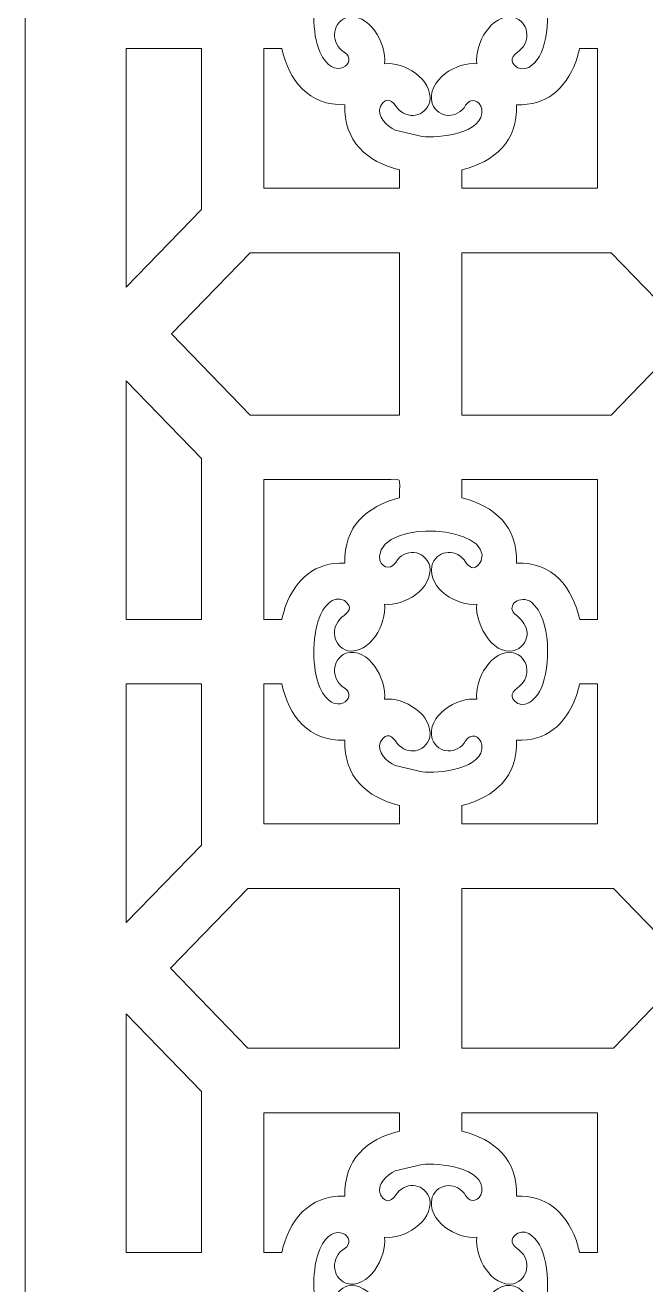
# Model space of a CAD drawing. Header units: centimetres. Extents: x -9.4 to 5.8, y -13.4 to 10.3.
# Drawn here: x -9.39 to -6.22, y -1.57 to 4.87 of the extents above; entities that cross this region are included whole.
import ezdxf

# ---------------------------------------------------------------- set-up
doc = ezdxf.new("R2010")
doc.units = ezdxf.units.CM
doc.header["$MEASUREMENT"] = 0
doc.layers.add('layer 1', color=7, linetype='Continuous')

msp = doc.modelspace()

# ---------------------------------------------------------------- linework, layer by layer
at = {"layer": 'layer 1', "color": 242, "lineweight": 9}
for points, knots in [([(-9.38588, -13.43584), (-9.38588, -13.43584), (-9.38588, 10.29681), (-9.38588, 10.29681), (-9.38588, 10.29681), (-9.38588, 10.29681), (-2.16292, 10.29681), (-2.16292, 10.29681), (-2.16292, 10.29681), (-2.16292, 10.29681), (-2.16292, -13.43584), (-2.16292, -13.43584), (-2.16292, -13.43584), (-2.16292, -13.43584), (-9.38588, -13.43584), (-9.38588, -13.43584)], [0, 0, 0, 0, 0.2, 0.2, 0.2, 0.2, 0.4, 0.4, 0.4, 0.4, 0.6, 0.6, 0.6, 0.6, 1, 1, 1, 1]), ([(-7.88617, 5.08376), (-7.92139, 4.98455), (-7.92324, 4.82764), (-7.8818, 4.7302), (-7.8818, 4.7302), (-7.81329, 4.56915), (-7.6782, 4.67856), (-7.75694, 4.72807), (-7.75694, 4.72807), (-7.82437, 4.77052), (-7.82499, 4.87228), (-7.74868, 4.90453), (-7.74868, 4.90453), (-7.63232, 4.93867), (-7.53901, 4.77021), (-7.55129, 4.66949), (-7.55129, 4.66949), (-7.45525, 4.68204), (-7.30193, 4.59132), (-7.32104, 4.47538), (-7.32104, 4.47538), (-7.34279, 4.39637), (-7.43617, 4.382), (-7.48645, 4.44368), (-7.48645, 4.44368), (-7.51071, 4.48052), (-7.54121, 4.50663), (-7.57165, 4.45287), (-7.57165, 4.45287), (-7.59578, 4.3988), (-7.53785, 4.35111), (-7.49761, 4.3306), (-7.49761, 4.3306), (-7.49761, 4.3306), (-7.35982, 4.29804), (-7.35982, 4.29804), (-7.35982, 4.29804), (-7.27887, 4.28931), (-7.04036, 4.31195), (-7.05519, 4.43704), (-7.05519, 4.43704), (-7.06569, 4.48384), (-7.11265, 4.49941), (-7.13752, 4.45712), (-7.13752, 4.45712), (-7.17865, 4.38718), (-7.27736, 4.38733), (-7.30838, 4.46565), (-7.30838, 4.46565), (-7.34144, 4.58561), (-7.17815, 4.68254), (-7.08079, 4.66949), (-7.08079, 4.66949), (-7.09299, 4.77094), (-7.00502, 4.927), (-6.89283, 4.90731), (-6.89283, 4.90731), (-6.81632, 4.88487), (-6.80238, 4.78836), (-6.86213, 4.73645), (-6.86213, 4.73645), (-6.89781, 4.71143), (-6.92303, 4.67995), (-6.87101, 4.64848), (-6.87101, 4.64848), (-6.81918, 4.62384), (-6.7711, 4.68393), (-6.75264, 4.72495), (-6.75264, 4.72495), (-6.70309, 4.83486), (-6.69973, 5.07901), (-6.80153, 5.16498), (-6.80153, 5.16498), (-6.859, 5.20537), (-6.93203, 5.15042), (-6.8875, 5.1055), (-6.8875, 5.1055), (-6.82536, 5.06179), (-6.79307, 4.98215), (-6.86603, 4.92893), (-6.86603, 4.92893), (-6.98447, 4.86181), (-7.09303, 5.05229), (-7.08079, 5.1554), (-7.08079, 5.1554), (-7.17908, 5.14297), (-7.33008, 5.23353), (-7.31104, 5.3495), (-7.31104, 5.3495), (-7.2893, 5.42856), (-7.19584, 5.44292), (-7.14563, 5.38125), (-7.14563, 5.38125), (-7.12258, 5.34622), (-7.09686, 5.31907), (-7.06314, 5.36723), (-7.06314, 5.36723), (-7.06314, 5.36723), (-7.05816, 5.37712), (-7.05816, 5.37712), (-7.05816, 5.37712), (-6.99923, 5.55419), (-7.56033, 5.59358), (-7.57767, 5.39955), (-7.57767, 5.39955), (-7.5769, 5.34506), (-7.52469, 5.32205), (-7.49456, 5.36777), (-7.49456, 5.36777), (-7.45447, 5.44501), (-7.3441, 5.43335), (-7.32104, 5.34954), (-7.32104, 5.34954), (-7.30189, 5.23326), (-7.45463, 5.14308), (-7.55129, 5.1554), (-7.55129, 5.1554), (-7.53882, 5.05406), (-7.62726, 4.89796), (-7.73926, 4.91762), (-7.73926, 4.91762), (-7.81576, 4.9401), (-7.8297, 5.03657), (-7.77, 5.08847), (-7.77, 5.08847), (-7.73605, 5.11226), (-7.70975, 5.13883), (-7.7564, 5.17363), (-7.7564, 5.17363), (-7.81669, 5.20611), (-7.86635, 5.13524), (-7.88617, 5.08376)], [0, 0, 0, 0, 0.0294118, 0.0294118, 0.0294118, 0.0294118, 0.0588235, 0.0588235, 0.0588235, 0.0588235, 0.0882353, 0.0882353, 0.0882353, 0.0882353, 0.1176471, 0.1176471, 0.1176471, 0.1176471, 0.1470588, 0.1470588, 0.1470588, 0.1470588, 0.1764706, 0.1764706, 0.1764706, 0.1764706, 0.2058824, 0.2058824, 0.2058824, 0.2058824, 0.2352941, 0.2352941, 0.2352941, 0.2352941, 0.2647059, 0.2647059, 0.2647059, 0.2647059, 0.2941176, 0.2941176, 0.2941176, 0.2941176, 0.3235294, 0.3235294, 0.3235294, 0.3235294, 0.3529412, 0.3529412, 0.3529412, 0.3529412, 0.3823529, 0.3823529, 0.3823529, 0.3823529, 0.4117647, 0.4117647, 0.4117647, 0.4117647, 0.4411765, 0.4411765, 0.4411765, 0.4411765, 0.4705882, 0.4705882, 0.4705882, 0.4705882, 0.5, 0.5, 0.5, 0.5, 0.5294118, 0.5294118, 0.5294118, 0.5294118, 0.5588235, 0.5588235, 0.5588235, 0.5588235, 0.5882353, 0.5882353, 0.5882353, 0.5882353, 0.6176471, 0.6176471, 0.6176471, 0.6176471, 0.6470588, 0.6470588, 0.6470588, 0.6470588, 0.6764706, 0.6764706, 0.6764706, 0.6764706, 0.7058824, 0.7058824, 0.7058824, 0.7058824, 0.7352941, 0.7352941, 0.7352941, 0.7352941, 0.7647059, 0.7647059, 0.7647059, 0.7647059, 0.7941176, 0.7941176, 0.7941176, 0.7941176, 0.8235294, 0.8235294, 0.8235294, 0.8235294, 0.8529412, 0.8529412, 0.8529412, 0.8529412, 0.8823529, 0.8823529, 0.8823529, 0.8823529, 0.9117647, 0.9117647, 0.9117647, 0.9117647, 0.9411765, 0.9411765, 0.9411765, 0.9411765, 1, 1, 1, 1]), ([(-8.86996, 4.74765), (-8.86996, 4.74765), (-8.4862, 4.74765), (-8.4862, 4.74765), (-8.4862, 4.74765), (-8.4862, 4.74765), (-8.4862, 3.92525), (-8.4862, 3.92525), (-8.4862, 3.92525), (-8.4862, 3.92525), (-8.86996, 3.52889), (-8.86996, 3.52889), (-8.86996, 3.52889), (-8.86996, 3.52889), (-8.86996, 4.74765), (-8.86996, 4.74765)], [0, 0, 0, 0, 0.2, 0.2, 0.2, 0.2, 0.4, 0.4, 0.4, 0.4, 0.6, 0.6, 0.6, 0.6, 1, 1, 1, 1]), ([(-8.16705, 4.74765), (-8.16705, 4.74765), (-8.07656, 4.74765), (-8.07656, 4.74765), (-8.07656, 4.74765), (-8.03956, 4.58549), (-7.94043, 4.45337), (-7.75389, 4.46028), (-7.75389, 4.46028), (-7.7603, 4.27429), (-7.64333, 4.16851), (-7.47556, 4.12738), (-7.47556, 4.12738), (-7.47556, 4.12738), (-7.47556, 4.03354), (-7.47556, 4.03354), (-7.47556, 4.03354), (-7.47556, 4.03354), (-8.16705, 4.03354), (-8.16705, 4.03354), (-8.16705, 4.03354), (-8.16705, 4.03354), (-8.16705, 4.74765), (-8.16705, 4.74765)], [0, 0, 0, 0, 0.1428571, 0.1428571, 0.1428571, 0.1428571, 0.2857143, 0.2857143, 0.2857143, 0.2857143, 0.4285714, 0.4285714, 0.4285714, 0.4285714, 0.5714286, 0.5714286, 0.5714286, 0.5714286, 0.7142857, 0.7142857, 0.7142857, 0.7142857, 1, 1, 1, 1]), ([(-6.5563, 4.74765), (-6.5563, 4.74765), (-6.46492, 4.74765), (-6.46492, 4.74765), (-6.46492, 4.74765), (-6.46492, 4.74765), (-6.46492, 4.03354), (-6.46492, 4.03354), (-6.46492, 4.03354), (-6.46492, 4.03354), (-7.15641, 4.03354), (-7.15641, 4.03354), (-7.15641, 4.03354), (-7.15641, 4.03354), (-7.15641, 4.12723), (-7.15641, 4.12723), (-7.15641, 4.12723), (-6.98884, 4.16948), (-6.8717, 4.27379), (-6.87819, 4.46028), (-6.87819, 4.46028), (-6.72646, 4.45468), (-6.62979, 4.53702), (-6.57514, 4.67999), (-6.57514, 4.67999), (-6.56784, 4.70131), (-6.56155, 4.72402), (-6.5563, 4.74765)], [0, 0, 0, 0, 0.125, 0.125, 0.125, 0.125, 0.25, 0.25, 0.25, 0.25, 0.375, 0.375, 0.375, 0.375, 0.5, 0.5, 0.5, 0.5, 0.625, 0.625, 0.625, 0.625, 0.75, 0.75, 0.75, 0.75, 1, 1, 1, 1]), ([(-7.47556, 2.87533), (-7.47556, 2.87533), (-7.47556, 3.70396), (-7.47556, 3.70396), (-7.47556, 3.70396), (-7.47556, 3.70396), (-8.2371, 3.70396), (-8.2371, 3.70396), (-8.2371, 3.70396), (-8.2371, 3.70396), (-8.63828, 3.28964), (-8.63828, 3.28964), (-8.63828, 3.28964), (-8.63828, 3.28964), (-8.2371, 2.87533), (-8.2371, 2.87533), (-8.2371, 2.87533), (-8.2371, 2.87533), (-7.47556, 2.87533), (-7.47556, 2.87533)], [0, 0, 0, 0, 0.1666667, 0.1666667, 0.1666667, 0.1666667, 0.3333333, 0.3333333, 0.3333333, 0.3333333, 0.5, 0.5, 0.5, 0.5, 0.6666667, 0.6666667, 0.6666667, 0.6666667, 1, 1, 1, 1]), ([(-7.15641, 3.70396), (-7.15641, 3.70396), (-7.15641, 2.87533), (-7.15641, 2.87533), (-7.15641, 2.87533), (-7.15641, 2.87533), (-6.39487, 2.87533), (-6.39487, 2.87533), (-6.39487, 2.87533), (-6.39487, 2.87533), (-5.99369, 3.28964), (-5.99369, 3.28964), (-5.99369, 3.28964), (-5.99369, 3.28964), (-6.39487, 3.70396), (-6.39487, 3.70396), (-6.39487, 3.70396), (-6.39487, 3.70396), (-7.15641, 3.70396), (-7.15641, 3.70396)], [0, 0, 0, 0, 0.1666667, 0.1666667, 0.1666667, 0.1666667, 0.3333333, 0.3333333, 0.3333333, 0.3333333, 0.5, 0.5, 0.5, 0.5, 0.6666667, 0.6666667, 0.6666667, 0.6666667, 1, 1, 1, 1]), ([(-8.4862, 1.83163), (-8.4862, 1.83163), (-8.86996, 1.83163), (-8.86996, 1.83163), (-8.86996, 1.83163), (-8.86996, 1.83163), (-8.86996, 3.05039), (-8.86996, 3.05039), (-8.86996, 3.05039), (-8.86996, 3.05039), (-8.4862, 2.65408), (-8.4862, 2.65408), (-8.4862, 2.65408), (-8.4862, 2.65408), (-8.4862, 1.83163), (-8.4862, 1.83163)], [0, 0, 0, 0, 0.2, 0.2, 0.2, 0.2, 0.4, 0.4, 0.4, 0.4, 0.6, 0.6, 0.6, 0.6, 1, 1, 1, 1]), ([(-8.07575, 1.83163), (-8.07575, 1.83163), (-8.16705, 1.83163), (-8.16705, 1.83163), (-8.16705, 1.83163), (-8.16705, 1.83163), (-8.16705, 2.54575), (-8.16705, 2.54575), (-8.16705, 2.54575), (-7.96016, 2.54575), (-7.75328, 2.54575), (-7.54639, 2.54575), (-7.54639, 2.54575), (-7.45718, 2.54575), (-7.47556, 2.56919), (-7.47556, 2.4521), (-7.47556, 2.4521), (-7.64302, 2.40988), (-7.76034, 2.30534), (-7.75389, 2.119), (-7.75389, 2.119), (-7.90586, 2.12468), (-8.00257, 2.04195), (-8.05714, 1.89875), (-8.05714, 1.89875), (-8.06436, 1.87763), (-8.07057, 1.85511), (-8.07575, 1.83163)], [0, 0, 0, 0, 0.125, 0.125, 0.125, 0.125, 0.25, 0.25, 0.25, 0.25, 0.375, 0.375, 0.375, 0.375, 0.5, 0.5, 0.5, 0.5, 0.625, 0.625, 0.625, 0.625, 0.75, 0.75, 0.75, 0.75, 1, 1, 1, 1]), ([(-6.46492, 1.83163), (-6.46492, 1.83163), (-6.55537, 1.83163), (-6.55537, 1.83163), (-6.55537, 1.83163), (-6.59241, 1.99391), (-6.69177, 2.12591), (-6.87819, 2.119), (-6.87819, 2.119), (-6.8717, 2.30492), (-6.98876, 2.41073), (-7.15641, 2.45186), (-7.15641, 2.45186), (-7.15641, 2.45186), (-7.15641, 2.54575), (-7.15641, 2.54575), (-7.15641, 2.54575), (-7.15641, 2.54575), (-6.46492, 2.54575), (-6.46492, 2.54575), (-6.46492, 2.54575), (-6.46492, 2.54575), (-6.46492, 1.83163), (-6.46492, 1.83163)], [0, 0, 0, 0, 0.1428571, 0.1428571, 0.1428571, 0.1428571, 0.2857143, 0.2857143, 0.2857143, 0.2857143, 0.4285714, 0.4285714, 0.4285714, 0.4285714, 0.5714286, 0.5714286, 0.5714286, 0.5714286, 0.7142857, 0.7142857, 0.7142857, 0.7142857, 1, 1, 1, 1]), ([(-7.88617, 1.83816), (-7.92139, 1.73894), (-7.92324, 1.58199), (-7.8818, 1.48456), (-7.8818, 1.48456), (-7.81329, 1.32355), (-7.6782, 1.43296), (-7.75694, 1.48247), (-7.75694, 1.48247), (-7.82437, 1.52487), (-7.82499, 1.62664), (-7.74868, 1.65892), (-7.74868, 1.65892), (-7.63232, 1.69306), (-7.53901, 1.5246), (-7.55129, 1.42388), (-7.55129, 1.42388), (-7.45525, 1.43644), (-7.30193, 1.34572), (-7.32104, 1.22978), (-7.32104, 1.22978), (-7.34279, 1.15073), (-7.43617, 1.1364), (-7.48645, 1.19804), (-7.48645, 1.19804), (-7.51071, 1.23488), (-7.54121, 1.26099), (-7.57165, 1.20727), (-7.57165, 1.20727), (-7.59578, 1.15316), (-7.53785, 1.10546), (-7.49761, 1.085), (-7.49761, 1.085), (-7.49761, 1.085), (-7.35982, 1.05244), (-7.35982, 1.05244), (-7.35982, 1.05244), (-7.27887, 1.04367), (-7.04036, 1.06634), (-7.05519, 1.19143), (-7.05519, 1.19143), (-7.06569, 1.23824), (-7.11265, 1.2538), (-7.13752, 1.21151), (-7.13752, 1.21151), (-7.17865, 1.14153), (-7.27736, 1.14173), (-7.30838, 1.22005), (-7.30838, 1.22005), (-7.34144, 1.34), (-7.17815, 1.43694), (-7.08079, 1.42388), (-7.08079, 1.42388), (-7.09299, 1.5253), (-7.00502, 1.6814), (-6.89283, 1.66167), (-6.89283, 1.66167), (-6.81632, 1.63923), (-6.80238, 1.54276), (-6.86213, 1.49081), (-6.86213, 1.49081), (-6.89781, 1.46579), (-6.92303, 1.43435), (-6.87101, 1.40284), (-6.87101, 1.40284), (-6.81918, 1.37824), (-6.7711, 1.43833), (-6.75264, 1.47934), (-6.75264, 1.47934), (-6.70309, 1.58925), (-6.69973, 1.83337), (-6.80153, 1.91934), (-6.80153, 1.91934), (-6.859, 1.95977), (-6.93203, 1.90482), (-6.8875, 1.8599), (-6.8875, 1.8599), (-6.82536, 1.81618), (-6.79307, 1.73655), (-6.86603, 1.68333), (-6.86603, 1.68333), (-6.98447, 1.61621), (-7.09303, 1.80664), (-7.08079, 1.9098), (-7.08079, 1.9098), (-7.17908, 1.89736), (-7.33008, 1.98789), (-7.31104, 2.1039), (-7.31104, 2.1039), (-7.2893, 2.18292), (-7.19584, 2.19732), (-7.14563, 2.13561), (-7.14563, 2.13561), (-7.12258, 2.10058), (-7.09686, 2.07343), (-7.06314, 2.12159), (-7.06314, 2.12159), (-7.06314, 2.12159), (-7.05816, 2.13147), (-7.05816, 2.13147), (-7.05816, 2.13147), (-6.99923, 2.30859), (-7.56033, 2.34798), (-7.57767, 2.15395), (-7.57767, 2.15395), (-7.5769, 2.09946), (-7.52469, 2.07644), (-7.49456, 2.12217), (-7.49456, 2.12217), (-7.45447, 2.19937), (-7.3441, 2.18771), (-7.32104, 2.1039), (-7.32104, 2.1039), (-7.30189, 1.98765), (-7.45463, 1.89748), (-7.55129, 1.9098), (-7.55129, 1.9098), (-7.53882, 1.80842), (-7.62726, 1.65236), (-7.73926, 1.67198), (-7.73926, 1.67198), (-7.81576, 1.69449), (-7.8297, 1.79096), (-7.77, 1.84283), (-7.77, 1.84283), (-7.73605, 1.86662), (-7.70975, 1.89319), (-7.7564, 1.92799), (-7.7564, 1.92799), (-7.81669, 1.96047), (-7.86635, 1.88964), (-7.88617, 1.83816)], [0, 0, 0, 0, 0.0294118, 0.0294118, 0.0294118, 0.0294118, 0.0588235, 0.0588235, 0.0588235, 0.0588235, 0.0882353, 0.0882353, 0.0882353, 0.0882353, 0.1176471, 0.1176471, 0.1176471, 0.1176471, 0.1470588, 0.1470588, 0.1470588, 0.1470588, 0.1764706, 0.1764706, 0.1764706, 0.1764706, 0.2058824, 0.2058824, 0.2058824, 0.2058824, 0.2352941, 0.2352941, 0.2352941, 0.2352941, 0.2647059, 0.2647059, 0.2647059, 0.2647059, 0.2941176, 0.2941176, 0.2941176, 0.2941176, 0.3235294, 0.3235294, 0.3235294, 0.3235294, 0.3529412, 0.3529412, 0.3529412, 0.3529412, 0.3823529, 0.3823529, 0.3823529, 0.3823529, 0.4117647, 0.4117647, 0.4117647, 0.4117647, 0.4411765, 0.4411765, 0.4411765, 0.4411765, 0.4705882, 0.4705882, 0.4705882, 0.4705882, 0.5, 0.5, 0.5, 0.5, 0.5294118, 0.5294118, 0.5294118, 0.5294118, 0.5588235, 0.5588235, 0.5588235, 0.5588235, 0.5882353, 0.5882353, 0.5882353, 0.5882353, 0.6176471, 0.6176471, 0.6176471, 0.6176471, 0.6470588, 0.6470588, 0.6470588, 0.6470588, 0.6764706, 0.6764706, 0.6764706, 0.6764706, 0.7058824, 0.7058824, 0.7058824, 0.7058824, 0.7352941, 0.7352941, 0.7352941, 0.7352941, 0.7647059, 0.7647059, 0.7647059, 0.7647059, 0.7941176, 0.7941176, 0.7941176, 0.7941176, 0.8235294, 0.8235294, 0.8235294, 0.8235294, 0.8529412, 0.8529412, 0.8529412, 0.8529412, 0.8823529, 0.8823529, 0.8823529, 0.8823529, 0.9117647, 0.9117647, 0.9117647, 0.9117647, 0.9411765, 0.9411765, 0.9411765, 0.9411765, 1, 1, 1, 1]), ([(-8.86996, 1.50201), (-8.86996, 1.50201), (-8.4862, 1.50201), (-8.4862, 1.50201), (-8.4862, 1.50201), (-8.4862, 1.50201), (-8.4862, 0.6796), (-8.4862, 0.6796), (-8.4862, 0.6796), (-8.4862, 0.6796), (-8.86996, 0.28329), (-8.86996, 0.28329), (-8.86996, 0.28329), (-8.86996, 0.28329), (-8.86996, 1.50201), (-8.86996, 1.50201)], [0, 0, 0, 0, 0.2, 0.2, 0.2, 0.2, 0.4, 0.4, 0.4, 0.4, 0.6, 0.6, 0.6, 0.6, 1, 1, 1, 1]), ([(-8.16705, 1.50201), (-8.16705, 1.50201), (-8.07656, 1.50201), (-8.07656, 1.50201), (-8.07656, 1.50201), (-8.03956, 1.33989), (-7.94043, 1.20777), (-7.75389, 1.21464), (-7.75389, 1.21464), (-7.7603, 1.02869), (-7.64329, 0.92287), (-7.47556, 0.88178), (-7.47556, 0.88178), (-7.47556, 0.88178), (-7.47556, 0.78793), (-7.47556, 0.78793), (-7.47556, 0.78793), (-7.47556, 0.78793), (-8.16705, 0.78793), (-8.16705, 0.78793), (-8.16705, 0.78793), (-8.16705, 0.78793), (-8.16705, 1.50201), (-8.16705, 1.50201)], [0, 0, 0, 0, 0.1428571, 0.1428571, 0.1428571, 0.1428571, 0.2857143, 0.2857143, 0.2857143, 0.2857143, 0.4285714, 0.4285714, 0.4285714, 0.4285714, 0.5714286, 0.5714286, 0.5714286, 0.5714286, 0.7142857, 0.7142857, 0.7142857, 0.7142857, 1, 1, 1, 1]), ([(-6.5563, 1.50201), (-6.5563, 1.50201), (-6.46492, 1.50201), (-6.46492, 1.50201), (-6.46492, 1.50201), (-6.46492, 1.50201), (-6.46492, 0.78793), (-6.46492, 0.78793), (-6.46492, 0.78793), (-6.46492, 0.78793), (-7.15641, 0.78793), (-7.15641, 0.78793), (-7.15641, 0.78793), (-7.15641, 0.78793), (-7.15641, 0.88159), (-7.15641, 0.88159), (-7.15641, 0.88159), (-6.98884, 0.92384), (-6.8717, 1.02819), (-6.87819, 1.21464), (-6.87819, 1.21464), (-6.72646, 1.20904), (-6.62979, 1.29138), (-6.57514, 1.43435), (-6.57514, 1.43435), (-6.56784, 1.45567), (-6.56155, 1.47838), (-6.5563, 1.50201)], [0, 0, 0, 0, 0.125, 0.125, 0.125, 0.125, 0.25, 0.25, 0.25, 0.25, 0.375, 0.375, 0.375, 0.375, 0.5, 0.5, 0.5, 0.5, 0.625, 0.625, 0.625, 0.625, 0.75, 0.75, 0.75, 0.75, 1, 1, 1, 1]), ([(-8.64427, 0.05022), (-8.64427, 0.05022), (-8.64427, 0.05022), (-8.64427, 0.05022), (-8.64427, 0.05022), (-8.64427, 0.05022), (-8.64427, 0.05022), (-8.64427, 0.05022), (-8.64427, 0.05022), (-8.64427, 0.05022), (-8.64427, 0.05022), (-8.64427, 0.05022), (-8.64427, 0.05022), (-8.64427, 0.05022), (-8.64427, 0.05022), (-8.64427, 0.05022), (-8.64427, 0.05022), (-8.64427, 0.05022), (-8.24911, 0.45831), (-8.24911, 0.45831), (-8.24911, 0.45831), (-8.24911, 0.45831), (-7.47556, 0.45831), (-7.47556, 0.45831), (-7.47556, 0.45831), (-7.47556, 0.45831), (-7.47556, 0.05022), (-7.47556, 0.05022), (-7.47556, 0.05022), (-7.47556, 0.05022), (-7.47556, 0.05022), (-7.47556, 0.05022), (-7.47556, 0.05022), (-7.47556, 0.05022), (-7.47556, -0.35792), (-7.47556, -0.35792), (-7.47556, -0.35792), (-7.47556, -0.35792), (-8.24911, -0.35792), (-8.24911, -0.35792), (-8.24911, -0.35792), (-8.24911, -0.35792), (-8.64427, 0.05022), (-8.64427, 0.05022)], [0, 0, 0, 0, 0.0833333, 0.0833333, 0.0833333, 0.0833333, 0.1666667, 0.1666667, 0.1666667, 0.1666667, 0.25, 0.25, 0.25, 0.25, 0.3333333, 0.3333333, 0.3333333, 0.3333333, 0.4166667, 0.4166667, 0.4166667, 0.4166667, 0.5, 0.5, 0.5, 0.5, 0.5833333, 0.5833333, 0.5833333, 0.5833333, 0.6666667, 0.6666667, 0.6666667, 0.6666667, 0.75, 0.75, 0.75, 0.75, 0.8333333, 0.8333333, 0.8333333, 0.8333333, 1, 1, 1, 1]), ([(-5.9877, 0.05022), (-5.9877, 0.05022), (-5.9877, 0.05022), (-5.9877, 0.05022), (-5.9877, 0.05022), (-5.9877, 0.05022), (-6.38286, -0.35792), (-6.38286, -0.35792), (-6.38286, -0.35792), (-6.38286, -0.35792), (-7.15641, -0.35792), (-7.15641, -0.35792), (-7.15641, -0.35792), (-7.15641, -0.35792), (-7.15641, 0.05022), (-7.15641, 0.05022), (-7.15641, 0.05022), (-7.15641, 0.05022), (-7.15641, 0.05022), (-7.15641, 0.05022), (-7.15641, 0.05022), (-7.15641, 0.05022), (-7.15641, 0.45831), (-7.15641, 0.45831), (-7.15641, 0.45831), (-7.15641, 0.45831), (-6.38286, 0.45831), (-6.38286, 0.45831), (-6.38286, 0.45831), (-6.38286, 0.45831), (-5.9877, 0.05022), (-5.9877, 0.05022), (-5.9877, 0.05022), (-5.9877, 0.05022), (-5.9877, 0.05022), (-5.9877, 0.05022), (-5.9877, 0.05022), (-5.9877, 0.05022), (-5.9877, 0.05022), (-5.9877, 0.05022), (-5.9877, 0.05022), (-5.9877, 0.05022), (-5.9877, 0.05022), (-5.9877, 0.05022)], [0, 0, 0, 0, 0.0833333, 0.0833333, 0.0833333, 0.0833333, 0.1666667, 0.1666667, 0.1666667, 0.1666667, 0.25, 0.25, 0.25, 0.25, 0.3333333, 0.3333333, 0.3333333, 0.3333333, 0.4166667, 0.4166667, 0.4166667, 0.4166667, 0.5, 0.5, 0.5, 0.5, 0.5833333, 0.5833333, 0.5833333, 0.5833333, 0.6666667, 0.6666667, 0.6666667, 0.6666667, 0.75, 0.75, 0.75, 0.75, 0.8333333, 0.8333333, 0.8333333, 0.8333333, 1, 1, 1, 1]), ([(-8.86996, -1.40161), (-8.86996, -1.40161), (-8.4862, -1.40161), (-8.4862, -1.40161), (-8.4862, -1.40161), (-8.4862, -1.40161), (-8.4862, -0.57917), (-8.4862, -0.57917), (-8.4862, -0.57917), (-8.4862, -0.57917), (-8.86996, -0.18285), (-8.86996, -0.18285), (-8.86996, -0.18285), (-8.86996, -0.18285), (-8.86996, -1.40161), (-8.86996, -1.40161)], [0, 0, 0, 0, 0.2, 0.2, 0.2, 0.2, 0.4, 0.4, 0.4, 0.4, 0.6, 0.6, 0.6, 0.6, 1, 1, 1, 1]), ([(-8.16705, -1.40161), (-8.16705, -1.40161), (-8.07656, -1.40161), (-8.07656, -1.40161), (-8.07656, -1.40161), (-8.03956, -1.23945), (-7.94043, -1.10733), (-7.75389, -1.11421), (-7.75389, -1.11421), (-7.7603, -0.92825), (-7.64329, -0.82247), (-7.47556, -0.78134), (-7.47556, -0.78134), (-7.47556, -0.78134), (-7.47556, -0.6875), (-7.47556, -0.6875), (-7.47556, -0.6875), (-7.47556, -0.6875), (-8.16705, -0.6875), (-8.16705, -0.6875), (-8.16705, -0.6875), (-8.16705, -0.6875), (-8.16705, -1.40161), (-8.16705, -1.40161)], [0, 0, 0, 0, 0.1428571, 0.1428571, 0.1428571, 0.1428571, 0.2857143, 0.2857143, 0.2857143, 0.2857143, 0.4285714, 0.4285714, 0.4285714, 0.4285714, 0.5714286, 0.5714286, 0.5714286, 0.5714286, 0.7142857, 0.7142857, 0.7142857, 0.7142857, 1, 1, 1, 1]), ([(-6.5563, -1.40161), (-6.5563, -1.40161), (-6.46492, -1.40161), (-6.46492, -1.40161), (-6.46492, -1.40161), (-6.46492, -1.40161), (-6.46492, -0.6875), (-6.46492, -0.6875), (-6.46492, -0.6875), (-6.46492, -0.6875), (-7.15641, -0.6875), (-7.15641, -0.6875), (-7.15641, -0.6875), (-7.15641, -0.6875), (-7.15641, -0.78119), (-7.15641, -0.78119), (-7.15641, -0.78119), (-6.98884, -0.82344), (-6.8717, -0.92775), (-6.87819, -1.11421), (-6.87819, -1.11421), (-6.72646, -1.10864), (-6.62979, -1.19098), (-6.57514, -1.33391), (-6.57514, -1.33391), (-6.56784, -1.35527), (-6.56155, -1.37794), (-6.5563, -1.40161)], [0, 0, 0, 0, 0.125, 0.125, 0.125, 0.125, 0.25, 0.25, 0.25, 0.25, 0.375, 0.375, 0.375, 0.375, 0.5, 0.5, 0.5, 0.5, 0.625, 0.625, 0.625, 0.625, 0.75, 0.75, 0.75, 0.75, 1, 1, 1, 1]), ([(-7.88617, -1.73772), (-7.92139, -1.63851), (-7.92324, -1.4816), (-7.8818, -1.38412), (-7.8818, -1.38412), (-7.81329, -1.22311), (-7.6782, -1.33252), (-7.75694, -1.38203), (-7.75694, -1.38203), (-7.82437, -1.42444), (-7.82499, -1.5262), (-7.74868, -1.55849), (-7.74868, -1.55849), (-7.63232, -1.59263), (-7.53901, -1.42417), (-7.55129, -1.32345), (-7.55129, -1.32345), (-7.45525, -1.336), (-7.30193, -1.24528), (-7.32104, -1.12934), (-7.32104, -1.12934), (-7.34279, -1.05033), (-7.43617, -1.03596), (-7.48645, -1.0976), (-7.48645, -1.0976), (-7.51071, -1.13448), (-7.54121, -1.16059), (-7.57165, -1.10683), (-7.57165, -1.10683), (-7.59578, -1.05272), (-7.53785, -1.00503), (-7.49761, -0.98456), (-7.49761, -0.98456), (-7.49761, -0.98456), (-7.35982, -0.952), (-7.35982, -0.952), (-7.35982, -0.952), (-7.27887, -0.94324), (-7.04036, -0.96591), (-7.05519, -1.091), (-7.05519, -1.091), (-7.06569, -1.1378), (-7.11265, -1.15337), (-7.13752, -1.11108), (-7.13752, -1.11108), (-7.17865, -1.0411), (-7.27736, -1.04129), (-7.30838, -1.11961), (-7.30838, -1.11961), (-7.34144, -1.23957), (-7.17815, -1.3365), (-7.08079, -1.32345), (-7.08079, -1.32345), (-7.09299, -1.4249), (-7.00502, -1.58096), (-6.89283, -1.56127), (-6.89283, -1.56127), (-6.81632, -1.53883), (-6.80238, -1.44232), (-6.86213, -1.39041), (-6.86213, -1.39041), (-6.89781, -1.36539), (-6.92303, -1.33391), (-6.87101, -1.30244), (-6.87101, -1.30244), (-6.81918, -1.2778), (-6.7711, -1.33789), (-6.75264, -1.37891), (-6.75264, -1.37891), (-6.70309, -1.48882), (-6.69973, -1.73293), (-6.80153, -1.8189), (-6.80153, -1.8189), (-6.859, -1.85934), (-6.93203, -1.80438), (-6.8875, -1.75946), (-6.8875, -1.75946), (-6.82536, -1.71575), (-6.79307, -1.63611), (-6.86603, -1.58289), (-6.86603, -1.58289), (-6.98447, -1.51577), (-7.09303, -1.70621), (-7.08079, -1.80936), (-7.08079, -1.80936), (-7.17908, -1.79693), (-7.33008, -1.88749), (-7.31104, -2.00346), (-7.31104, -2.00346), (-7.2893, -2.08252), (-7.19584, -2.09689), (-7.14563, -2.03521), (-7.14563, -2.03521), (-7.12258, -2.00014), (-7.09686, -1.97299), (-7.06314, -2.02115), (-7.06314, -2.02115), (-7.06314, -2.02115), (-7.05816, -2.03104), (-7.05816, -2.03104), (-7.05816, -2.03104), (-6.99923, -2.20815), (-7.56033, -2.24754), (-7.57767, -2.05352), (-7.57767, -2.05352), (-7.5769, -1.99902), (-7.52469, -1.97601), (-7.49456, -2.02173), (-7.49456, -2.02173), (-7.45447, -2.09893), (-7.3441, -2.08731), (-7.32104, -2.00346), (-7.32104, -2.00346), (-7.30189, -1.88722), (-7.45463, -1.79704), (-7.55129, -1.80936), (-7.55129, -1.80936), (-7.53882, -1.70802), (-7.62726, -1.55192), (-7.73926, -1.57158), (-7.73926, -1.57158), (-7.81576, -1.59406), (-7.8297, -1.69053), (-7.77, -1.74243), (-7.77, -1.74243), (-7.73605, -1.76622), (-7.70975, -1.79279), (-7.7564, -1.82755), (-7.7564, -1.82755), (-7.81669, -1.86007), (-7.86635, -1.7892), (-7.88617, -1.73772)], [0, 0, 0, 0, 0.0294118, 0.0294118, 0.0294118, 0.0294118, 0.0588235, 0.0588235, 0.0588235, 0.0588235, 0.0882353, 0.0882353, 0.0882353, 0.0882353, 0.1176471, 0.1176471, 0.1176471, 0.1176471, 0.1470588, 0.1470588, 0.1470588, 0.1470588, 0.1764706, 0.1764706, 0.1764706, 0.1764706, 0.2058824, 0.2058824, 0.2058824, 0.2058824, 0.2352941, 0.2352941, 0.2352941, 0.2352941, 0.2647059, 0.2647059, 0.2647059, 0.2647059, 0.2941176, 0.2941176, 0.2941176, 0.2941176, 0.3235294, 0.3235294, 0.3235294, 0.3235294, 0.3529412, 0.3529412, 0.3529412, 0.3529412, 0.3823529, 0.3823529, 0.3823529, 0.3823529, 0.4117647, 0.4117647, 0.4117647, 0.4117647, 0.4411765, 0.4411765, 0.4411765, 0.4411765, 0.4705882, 0.4705882, 0.4705882, 0.4705882, 0.5, 0.5, 0.5, 0.5, 0.5294118, 0.5294118, 0.5294118, 0.5294118, 0.5588235, 0.5588235, 0.5588235, 0.5588235, 0.5882353, 0.5882353, 0.5882353, 0.5882353, 0.6176471, 0.6176471, 0.6176471, 0.6176471, 0.6470588, 0.6470588, 0.6470588, 0.6470588, 0.6764706, 0.6764706, 0.6764706, 0.6764706, 0.7058824, 0.7058824, 0.7058824, 0.7058824, 0.7352941, 0.7352941, 0.7352941, 0.7352941, 0.7647059, 0.7647059, 0.7647059, 0.7647059, 0.7941176, 0.7941176, 0.7941176, 0.7941176, 0.8235294, 0.8235294, 0.8235294, 0.8235294, 0.8529412, 0.8529412, 0.8529412, 0.8529412, 0.8823529, 0.8823529, 0.8823529, 0.8823529, 0.9117647, 0.9117647, 0.9117647, 0.9117647, 0.9411765, 0.9411765, 0.9411765, 0.9411765, 1, 1, 1, 1])]:
    msp.add_open_spline(points, degree=3, knots=knots, dxfattribs=at)

doc.saveas('drawing.dxf')
